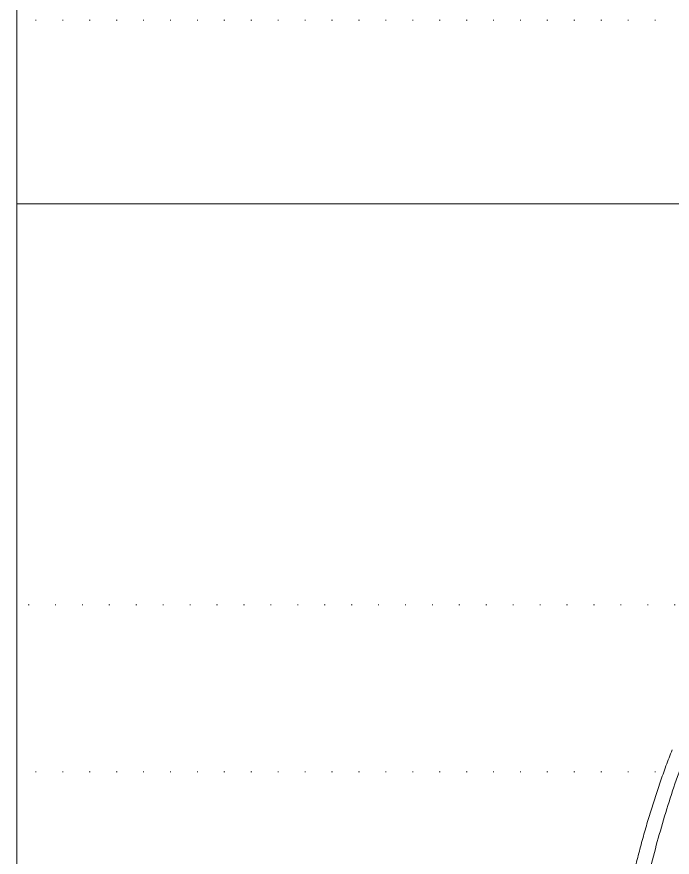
# Model space of a CAD drawing. Extents: x -2012 to 34975, y -1043 to 8321.
# Drawn here: x 31233.8 to 31312.3, y 2039.3 to 2139.9 of the extents above; entities that cross this region are included whole.
import ezdxf
from ezdxf.xclip import XClip

# ---------------------------------------------------------------- set-up
doc = ezdxf.new("R2010")
doc.units = 0
doc.header["$LTSCALE"] = 25
doc.header["$XCLIPFRAME"] = 0
doc.linetypes.add('DOT2', pattern=[0.125, 0, -0.125])
doc.layers.get('0').update_dxf_attribs({"color": 9, "lineweight": 9})
for name, color, linetype, lineweight in [('04', 9, 'Continuous', 9), ('06D', 9, 'Continuous', 9), ('20', 9, 'DOT2', 9)]:
    doc.layers.add(name, color=color, linetype=linetype, lineweight=lineweight)

# ---------------------------------------------------------------- blocks, each defined once
blk = doc.blocks.new('p-araba-polo')
for points in [[(3.8175, 0.6441), (3.8175, 0.6442), (3.8175, 0.6443), (3.8175, 0.6443), (3.8174, 0.6444)], [(3.8174, 0.6444), (3.8174, 0.6444), (3.8175, 0.6443), (3.8175, 0.6442), (3.8175, 0.6442)]]:
    blk.add_open_spline(points, degree=4)
for points, knots in [([(3.8174, 0.6444), (3.8199, 0.638), (3.8249, 0.6251), (3.8318, 0.6056), (3.8384, 0.5859), (3.8446, 0.566), (3.8505, 0.5459), (3.856, 0.5257), (3.8613, 0.5053), (3.8662, 0.4849), (3.8708, 0.4643), (3.8752, 0.4436), (3.8792, 0.4228), (3.883, 0.4019), (3.8866, 0.3809), (3.8899, 0.3599), (3.893, 0.3389), (3.8958, 0.3178), (3.8985, 0.2966), (3.9009, 0.2755), (3.9031, 0.2543), (3.9051, 0.2331), (3.9069, 0.2119), (3.9086, 0.1907), (3.91, 0.1695), (3.9113, 0.1483), (3.9123, 0.1271), (3.9133, 0.1059), (3.914, 0.0847), (3.9146, 0.0635), (3.915, 0.0423), (3.9152, 0.0212), (3.9153, 0.0071), (3.9153, 0)], [0, 0, 0, 0, 0.031503, 0.063111, 0.094824, 0.126637, 0.158547, 0.190546, 0.222628, 0.254786, 0.287011, 0.319297, 0.351636, 0.384021, 0.416445, 0.448899, 0.481372, 0.513858, 0.546357, 0.578861, 0.611362, 0.643854, 0.676332, 0.708795, 0.741239, 0.773662, 0.806063, 0.838441, 0.870794, 0.903125, 0.935433, 0.967723, 1, 1, 1, 1]), ([(3.8968, 0), (3.8968, 0.0121), (3.8967, 0.0363), (3.8959, 0.0725), (3.8947, 0.1088), (3.893, 0.145), (3.8908, 0.1812), (3.888, 0.2174), (3.8847, 0.2535), (3.8808, 0.2896), (3.8764, 0.3256), (3.8712, 0.3615), (3.8654, 0.3973), (3.8588, 0.4329), (3.8515, 0.4685), (3.8433, 0.5038), (3.8341, 0.5389), (3.824, 0.5737), (3.8128, 0.6082), (3.8043, 0.6309), (3.8001, 0.6422)], [0, 0, 0, 0, 0.055558, 0.111113, 0.166668, 0.222224, 0.277781, 0.333337, 0.388894, 0.44445, 0.500005, 0.55556, 0.611116, 0.666671, 0.722227, 0.777783, 0.833339, 0.888892, 0.944445, 1, 1, 1, 1])]:
    blk.add_open_spline(points, degree=3, knots=knots)
blk = doc.blocks.new('catikatirevizepergole-krt')
for points in [[(-30, 1350), (-30, 1280), (-800, 1280), (-800, 1350)], [(-30, 1260), (-30, 1190), (-800, 1190), (-800, 1260)]]:
    blk.add_lwpolyline(points, close=True)

msp = doc.modelspace()

# ---------------------------------------------------------------- linework, layer by layer
at = {"layer": '06D'}
for points in [[(31733.84, 2117.5), (31733.84, 2367.5), (31233.84, 2367.5), (31233.84, 2117.5)], [(31733.84, 1867.5), (31733.84, 2117.5), (31233.84, 2117.5), (31233.84, 1867.5)]]:
    msp.add_lwpolyline(points, close=True, dxfattribs=at)

# ---------------------------------------------------------------- block references
at = {"layer": '04'}
ref = msp.add_blockref('p-araba-polo', (31694.08, 1987.69), dxfattribs=dict(at, xscale=-100, yscale=100, zscale=100))
XClip(ref).set_block_clipping_path([(-0.0924763951, -0.9835002962), (4.0650970395, 0.9845199444)])
at = {"layer": '20'}
msp.add_blockref('catikatirevizepergole-krt', (31581.35, 789.5), dxfattribs=at)

doc.saveas('drawing.dxf')
